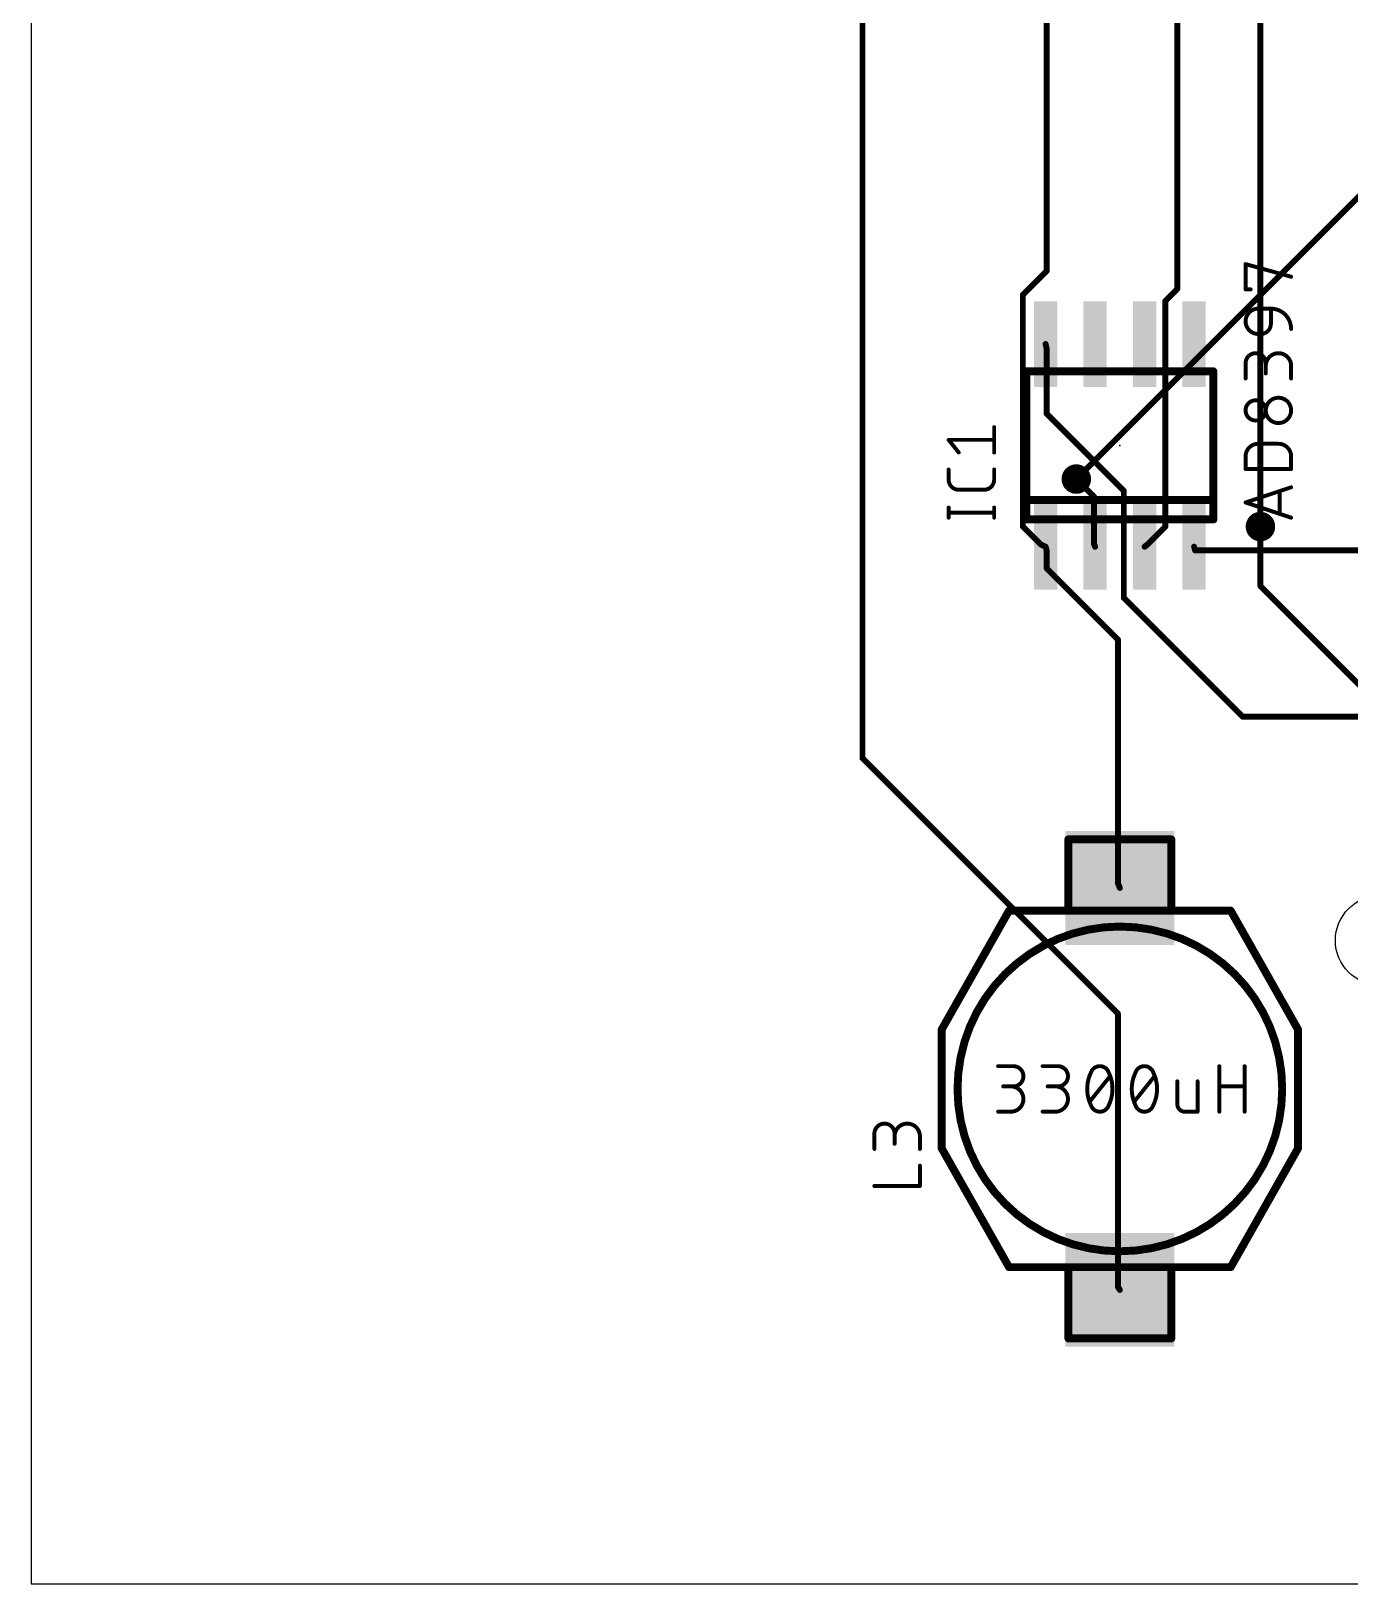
# Model space of a CAD drawing. Extents: x 0 to 100, y 0 to 80.
# Drawn here: x 0 to 33.84, y 0 to 39.84 of the extents above; entities that cross this region are included whole.
import ezdxf

# ---------------------------------------------------------------- set-up
doc = ezdxf.new("R2010")
doc.units = 0
for name, color, linetype in [('1', 22, 'CONTINUOUS'), ('16', 175, 'CONTINUOUS'), ('18', 82, 'CONTINUOUS'), ('20', 30, 'CONTINUOUS'), ('21', 253, 'CONTINUOUS'), ('23', 7, 'CONTINUOUS'), ('25', 253, 'CONTINUOUS'), ('27', 253, 'CONTINUOUS'), ('51', 253, 'CONTINUOUS')]:
    doc.layers.add(name, color=color, linetype=linetype)

# ---------------------------------------------------------------- blocks, each defined once
blk = doc.blocks.new('RECT')
blk.add_solid([(-0.5, -0.5), (0.5, -0.5), (-0.5, 0.5), (0.5, 0.5)])
blk = doc.blocks.new('ROUNDV')
at = {"const_width": 0.5}
blk.add_lwpolyline([(0, -0.25, 1), (0, 0.25, 1), (0, -0.25)], format="xyb", dxfattribs=at)

msp = doc.modelspace()

# ---------------------------------------------------------------- linework, layer by layer
at = {"layer": '1', "const_width": 0.1524}
for points in [[(21.336, 61.722), (21.336, 21.1836)], [(26.0604, 33.6804), (26.0604, 44.958)], [(29.4132, 33.2232), (29.4132, 43.1292)], [(31.5468, 27.1272), (31.5468, 43.1292)], [(25.4508, 33.0708), (26.0604, 33.6804)], [(25.4508, 27.1272), (25.4508, 33.0708)], [(29.1084, 32.9184), (29.4132, 33.2232)], [(29.1084, 27.1272), (29.1084, 32.9184)], [(26.0604, 31.6992), (26.035, 31.81)], [(26.0604, 30.0228), (26.0604, 31.6992)], [(28.0416, 28.0416), (26.0604, 30.0228)], [(26.8224, 28.3464), (27.2796, 27.8892)], [(27.2796, 27.8892), (27.2796, 26.67)], [(28.0416, 25.2984), (28.0416, 28.0416)], [(25.908, 26.67), (25.4508, 27.1272)], [(28.6512, 26.67), (29.1084, 27.1272)], [(25.908, 26.67), (26.035, 26.61)], [(27.2796, 26.67), (27.305, 26.61)], [(28.6512, 26.67), (28.575, 26.61)], [(26.0604, 26.5176), (26.035, 26.61)], [(26.0604, 26.5176), (26.0604, 26.0604)], [(29.8704, 26.5176), (29.845, 26.61)], [(34.1376, 26.5176), (29.8704, 26.5176)], [(26.0604, 26.0604), (27.8892, 24.2316)], [(31.0896, 22.2504), (28.0416, 25.2984)], [(27.8892, 24.2316), (27.8892, 17.9832)], [(39.7764, 22.2504), (31.0896, 22.2504)], [(21.336, 21.1836), (27.8892, 14.6304)], [(27.8892, 17.9832), (27.94, 17.8562)], [(27.8892, 14.6304), (27.8892, 7.62)], [(27.8892, 7.62), (27.94, 7.5438)]]:
    msp.add_lwpolyline(points, dxfattribs=at)
at = {"layer": '1', "const_width": 0.0762}
for points in [[(26.0223, 33.6804, 1), (26.0985, 33.6804)], [(26.0873, 33.6535, 1), (26.0335, 33.7073)], [(25.4889, 33.0708, 1), (25.4127, 33.0708)], [(25.4239, 33.0977, 1), (25.4777, 33.0439)], [(29.3751, 33.2232, 1), (29.4513, 33.2232)], [(29.4401, 33.1963, 1), (29.3863, 33.2501)], [(29.1465, 32.9184, 1), (29.0703, 32.9184)], [(29.0815, 32.9453, 1), (29.1353, 32.8915)], [(26.0721, 31.8185, 1), (25.9979, 31.8015)], [(26.0985, 31.6992, 1), (26.0223, 31.6992)], [(26.0233, 31.6907, 1), (26.0975, 31.7077)], [(26.0223, 30.0228, 1), (26.0985, 30.0228)], [(26.0873, 30.0497, 1), (26.0335, 29.9959)], [(26.8493, 28.3733, 1), (26.7955, 28.3195)], [(27.3177, 27.8892, 1), (27.2415, 27.8892)], [(27.2527, 27.8623, 1), (27.3065, 27.9161)], [(28.0797, 28.0416, 1), (28.0035, 28.0416)], [(28.0147, 28.0147, 1), (28.0685, 28.0685)], [(25.4127, 27.1272, 1), (25.4889, 27.1272)], [(25.4777, 27.1541, 1), (25.4239, 27.1003)], [(29.0703, 27.1272, 1), (29.1465, 27.1272)], [(29.1353, 27.1003, 1), (29.0815, 27.1541)], [(31.5087, 27.1272, 1), (31.5849, 27.1272)], [(25.9243, 26.7044, 1), (25.8917, 26.6356)], [(25.8811, 26.6431, 1), (25.9349, 26.6969)], [(27.3147, 26.6849, 1), (27.2445, 26.6551)], [(27.2415, 26.67, 1), (27.3177, 26.67)], [(28.6243, 26.6969, 1), (28.6781, 26.6431)], [(28.6748, 26.6401, 1), (28.6276, 26.6999)], [(26.0717, 26.6201, 1), (25.9983, 26.5999)], [(26.0187, 26.5756, 1), (26.0513, 26.6444)], [(26.0985, 26.5176, 1), (26.0223, 26.5176)], [(26.0237, 26.5075, 1), (26.0971, 26.5277)], [(27.2699, 26.5951, 1), (27.3401, 26.6249)], [(28.5514, 26.6399, 1), (28.5986, 26.5801)], [(29.8817, 26.6201, 1), (29.8083, 26.5999)], [(29.8704, 26.5557, 1), (29.8704, 26.4795)], [(29.8337, 26.5075, 1), (29.9071, 26.5277)], [(26.0223, 26.0604, 1), (26.0985, 26.0604)], [(26.0873, 26.0873, 1), (26.0335, 26.0335)], [(28.0035, 25.2984, 1), (28.0797, 25.2984)], [(28.0685, 25.3253, 1), (28.0147, 25.2715)], [(27.9273, 24.2316, 1), (27.8511, 24.2316)], [(27.8623, 24.2047, 1), (27.9161, 24.2585)], [(31.0896, 22.2885, 1), (31.0896, 22.2123)], [(31.0627, 22.2235, 1), (31.1165, 22.2773)], [(21.2979, 21.1836, 1), (21.3741, 21.1836)], [(21.3629, 21.2105, 1), (21.3091, 21.1567)], [(27.9246, 17.9973, 1), (27.8538, 17.9691)], [(27.8511, 17.9832, 1), (27.9273, 17.9832)], [(27.9046, 17.8421, 1), (27.9754, 17.8703)], [(27.9273, 14.6304, 1), (27.8511, 14.6304)], [(27.8623, 14.6035, 1), (27.9161, 14.6573)], [(27.9209, 7.6411, 1), (27.8575, 7.5989)], [(27.8511, 7.62, 1), (27.9273, 7.62)], [(27.9083, 7.5227, 1), (27.9717, 7.5649)]]:
    msp.add_lwpolyline(points, format="xyb", dxfattribs=at)
at = {"layer": '16', "const_width": 0.1524}
for points in [[(41.4528, 42.9768), (26.8224, 28.3464)], [(31.5468, 25.6032), (31.5468, 27.1272)], [(43.5864, 13.5636), (31.5468, 25.6032)]]:
    msp.add_lwpolyline(points, dxfattribs=at)
at = {"layer": '16', "const_width": 0.0762}
for points in [[(26.7955, 28.3733, 1), (26.8493, 28.3195)], [(31.5849, 27.1272, 1), (31.5087, 27.1272)], [(31.5087, 25.6032, 1), (31.5849, 25.6032)], [(31.5737, 25.6301, 1), (31.5199, 25.5763)]]:
    msp.add_lwpolyline(points, format="xyb", dxfattribs=at)
at = {"layer": '20'}
for p, q in [((0, 80), (0, 0)), ((0, 0), (100, 0))]:
    msp.add_line(p, q, dxfattribs=at)
msp.add_circle((34.62, 16.51), 1.15, dxfattribs=at)
at = {"layer": '21', "const_width": 0.2032}
for points in [[(23.368, 14.224), (25.0952, 17.272)], [(32.512, 14.224), (30.7848, 17.272)], [(23.368, 14.224), (23.368, 11.176)], [(32.512, 11.176), (32.512, 14.224)], [(23.368, 11.176), (25.0952, 8.128)], [(32.512, 11.176), (30.7848, 8.128)]]:
    msp.add_lwpolyline(points, dxfattribs=at)
at = {"layer": '21', "const_width": 0.1016}
for points in [[(25.1394, 17.247, 1), (25.051, 17.297)], [(30.829, 17.297, 1), (30.7406, 17.247)], [(23.4188, 14.224, 1), (23.3172, 14.224)], [(23.3238, 14.249, 1), (23.4122, 14.199)], [(32.5628, 14.224, 1), (32.4612, 14.224)], [(32.4678, 14.199, 1), (32.5562, 14.249)], [(23.4122, 11.201, 1), (23.3238, 11.151)], [(23.3172, 11.176, 1), (23.4188, 11.176)], [(32.4612, 11.176, 1), (32.5628, 11.176)], [(32.5562, 11.151, 1), (32.4678, 11.201)], [(25.051, 8.103, 1), (25.1394, 8.153)], [(30.7406, 8.153, 1), (30.829, 8.103)]]:
    msp.add_lwpolyline(points, format="xyb", dxfattribs=at)
at = {"layer": '23'}
for p in [(27.94, 29.21), (27.94, 12.7)]:
    msp.add_point(p, dxfattribs=at)
at = {"layer": '25', "const_width": 0.1016}
for points in [[(24.7142, 29.028), (24.7142, 29.6771)], [(23.8054, 29.028), (23.5458, 29.3525)], [(23.5458, 29.3525), (24.7142, 29.3525)], [(23.5458, 28.3318), (23.5458, 28.5914)], [(24.7142, 28.5914), (24.7142, 28.3318)], [(24.4546, 28.0721), (23.8054, 28.0721)], [(23.5458, 27.3558), (23.5458, 27.6154)], [(23.5458, 27.4856), (24.7142, 27.4856)], [(24.7142, 27.3558), (24.7142, 27.6154)], [(21.6408, 11.161), (21.6408, 11.5505)], [(22.1601, 11.5505), (22.1601, 11.2909)], [(22.8092, 11.161), (22.8092, 11.4856)], [(22.8092, 10.2108), (22.8092, 10.7301)], [(21.6408, 10.2108), (22.8092, 10.2108)]]:
    msp.add_lwpolyline(points, dxfattribs=at)
at = {"layer": '25'}
for points, const_width in [([(24.7396, 29.6771, 1), (24.6888, 29.6771)], 0.0508), ([(23.5656, 29.3684, 1), (23.526, 29.3367)], 0.0508), ([(23.5458, 29.3779, 1), (23.5458, 29.3271)], 0.0508), ([(24.7142, 29.3271, 1), (24.7142, 29.3779)], 0.0508), ([(23.7856, 29.0121, 1), (23.8253, 29.0438)], 0.0508), ([(24.6888, 29.028, 1), (24.7396, 29.028)], 0.0508), ([(23.5712, 28.5914, 1), (23.5204, 28.5914)], 0.0508), ([(23.5458, 28.3318, 0.4142), (23.8054, 28.0721)], 0.1016), ([(23.5712, 28.3318, 1), (23.5204, 28.3318)], 0.0508), ([(23.5204, 28.3318, 1), (23.5712, 28.3318)], 0.0508), ([(24.4546, 28.0721, 0.4142), (24.7142, 28.3318)], 0.1016), ([(24.7396, 28.5914, 1), (24.6888, 28.5914)], 0.0508), ([(24.7396, 28.3318, 1), (24.6888, 28.3318)], 0.0508), ([(24.6888, 28.3318, 1), (24.7396, 28.3318)], 0.0508), ([(23.8054, 28.0975, 1), (23.8054, 28.0467)], 0.0508), ([(23.8054, 28.0467, 1), (23.8054, 28.0975)], 0.0508), ([(24.4546, 28.0975, 1), (24.4546, 28.0467)], 0.0508), ([(24.4546, 28.0467, 1), (24.4546, 28.0975)], 0.0508), ([(23.5712, 27.6154, 1), (23.5204, 27.6154)], 0.0508), ([(23.5458, 27.511, 1), (23.5458, 27.4602)], 0.0508), ([(24.7396, 27.6154, 1), (24.6888, 27.6154)], 0.0508), ([(24.7142, 27.4602, 1), (24.7142, 27.511)], 0.0508), ([(23.5204, 27.3558, 1), (23.5712, 27.3558)], 0.0508), ([(24.6888, 27.3558, 1), (24.7396, 27.3558)], 0.0508), ([(22.1601, 11.5505, 1), (21.6408, 11.5505)], 0.1016), ([(21.6662, 11.5505, 1), (21.6154, 11.5505)], 0.0508), ([(21.6154, 11.5505, 1), (21.6662, 11.5505)], 0.0508), ([(22.8092, 11.4856, 1), (22.1601, 11.4856)], 0.1016), ([(22.1855, 11.5505, 1), (22.1347, 11.5505)], 0.0508), ([(22.1347, 11.5505, 1), (22.1855, 11.5505)], 0.0508), ([(21.6154, 11.161, 1), (21.6662, 11.161)], 0.0508), ([(22.1347, 11.4856, 1), (22.1855, 11.4856)], 0.0508), ([(22.1347, 11.2909, 1), (22.1855, 11.2909)], 0.0508), ([(22.8346, 11.4856, 1), (22.7838, 11.4856)], 0.0508), ([(22.7838, 11.4856, 1), (22.8346, 11.4856)], 0.0508), ([(22.7838, 11.161, 1), (22.8346, 11.161)], 0.0508), ([(22.8346, 10.7301, 1), (22.7838, 10.7301)], 0.0508), ([(21.6408, 10.2362, 1), (21.6408, 10.1854)], 0.0508), ([(22.7838, 10.2108, 1), (22.8346, 10.2108)], 0.0508), ([(22.8092, 10.1854, 1), (22.8092, 10.2362)], 0.0508)]:
    msp.add_lwpolyline(points, format="xyb", dxfattribs=dict(at, const_width=const_width))
at = {"layer": '27', "const_width": 0.1016}
for points in [[(31.1658, 33.2119), (31.1658, 33.861)], [(31.1658, 33.861), (32.3342, 33.5365)], [(31.2956, 33.2119), (31.1658, 33.2119)], [(31.4904, 32.718), (31.8149, 32.718)], [(31.8149, 32.718), (31.8149, 32.3285)], [(31.5553, 32.0689), (31.4904, 32.0689)], [(31.1658, 30.9259), (31.1658, 31.3154)], [(31.6851, 31.3154), (31.6851, 31.0557)], [(32.3342, 30.9259), (32.3342, 31.2505)], [(31.4904, 29.2509), (32.0096, 29.2509)], [(31.1658, 28.6018), (31.1658, 28.9264)], [(32.3342, 28.9264), (32.3342, 28.6018)], [(32.3342, 28.6018), (31.1658, 28.6018)], [(31.1658, 27.7453), (32.3342, 28.1347)], [(32.0421, 28.0374), (32.0421, 27.4532)], [(32.3342, 27.3558), (31.1658, 27.7453)], [(24.8158, 13.2842), (25.2053, 13.2842)], [(25.9588, 13.2842), (26.3483, 13.2842)], [(30.4927, 12.1158), (30.4927, 13.2842)], [(31.1418, 13.2842), (31.1418, 12.1158)], [(25.2053, 12.7649), (24.9456, 12.7649)], [(26.3483, 12.7649), (26.0886, 12.7649)], [(27.1667, 12.3754), (27.686, 13.0246)], [(28.3097, 12.3754), (28.829, 13.0246)], [(29.4146, 12.8947), (29.4146, 12.3105)], [(29.9339, 12.1158), (29.9339, 12.8947)], [(30.4927, 12.7649), (31.1418, 12.7649)], [(24.8158, 12.1158), (25.1404, 12.1158)], [(25.9588, 12.1158), (26.2834, 12.1158)], [(29.6093, 12.1158), (29.9339, 12.1158)]]:
    msp.add_lwpolyline(points, dxfattribs=at)
at = {"layer": '27'}
for points, const_width in [([(31.1912, 33.861, 1), (31.1404, 33.861)], 0.0508), ([(31.1726, 33.8855, 1), (31.159, 33.8365)], 0.0508), ([(32.3274, 33.512, 1), (32.341, 33.5609)], 0.0508), ([(31.1658, 33.2373, 1), (31.1658, 33.1865)], 0.0508), ([(31.1404, 33.2119, 1), (31.1912, 33.2119)], 0.0508), ([(31.2956, 33.1865, 1), (31.2956, 33.2373)], 0.0508), ([(31.4904, 32.718, 1), (31.4904, 32.0689)], 0.1016), ([(31.4904, 32.7434, 1), (31.4904, 32.6926)], 0.0508), ([(31.4904, 32.6926, 1), (31.4904, 32.7434)], 0.0508), ([(31.8403, 32.718, 1), (31.7895, 32.718)], 0.0508), ([(32.3342, 32.1987, 0.4142), (31.8149, 32.718)], 0.1016), ([(31.8149, 32.7434, 1), (31.8149, 32.6926)], 0.0508), ([(31.8149, 32.6926, 1), (31.8149, 32.7434)], 0.0508), ([(31.5553, 32.0689, 0.4142), (31.8149, 32.3285)], 0.1016), ([(31.8403, 32.3285, 1), (31.7895, 32.3285)], 0.0508), ([(31.7895, 32.3285, 1), (31.8403, 32.3285)], 0.0508), ([(31.4904, 32.0943, 1), (31.4904, 32.0435)], 0.0508), ([(31.4904, 32.0435, 1), (31.4904, 32.0943)], 0.0508), ([(31.5553, 32.0943, 1), (31.5553, 32.0435)], 0.0508), ([(31.5553, 32.0435, 1), (31.5553, 32.0943)], 0.0508), ([(32.3088, 32.1987, 1), (32.3596, 32.1987)], 0.0508), ([(31.6851, 31.3154, 1), (31.1658, 31.3154)], 0.1016), ([(32.3342, 31.2505, 1), (31.6851, 31.2505)], 0.1016), ([(31.1912, 31.3154, 1), (31.1404, 31.3154)], 0.0508), ([(31.1404, 31.3154, 1), (31.1912, 31.3154)], 0.0508), ([(31.7105, 31.3154, 1), (31.6597, 31.3154)], 0.0508), ([(31.6597, 31.3154, 1), (31.7105, 31.3154)], 0.0508), ([(31.6597, 31.2505, 1), (31.7105, 31.2505)], 0.0508), ([(31.6597, 31.0557, 1), (31.7105, 31.0557)], 0.0508), ([(32.3596, 31.2505, 1), (32.3088, 31.2505)], 0.0508), ([(32.3088, 31.2505, 1), (32.3596, 31.2505)], 0.0508), ([(31.1404, 30.9259, 1), (31.1912, 30.9259)], 0.0508), ([(32.3088, 30.9259, 1), (32.3596, 30.9259)], 0.0508), ([(31.4254, 30.3671, 1), (31.4254, 29.8478)], 0.1016), ([(31.4254, 29.8478, 1), (31.4254, 30.3671)], 0.1016), ([(31.4254, 30.3925, 1), (31.4254, 30.3417)], 0.0508), ([(31.4254, 30.3417, 1), (31.4254, 30.3925)], 0.0508), ([(32.0096, 30.432, 1), (32.0096, 29.7829)], 0.1016), ([(32.0096, 29.7829, 1), (32.0096, 30.432)], 0.1016), ([(32.0096, 30.4574, 1), (32.0096, 30.4066)], 0.0508), ([(32.0096, 30.4066, 1), (32.0096, 30.4574)], 0.0508), ([(31.4254, 29.8732, 1), (31.4254, 29.8224)], 0.0508), ([(31.4254, 29.8224, 1), (31.4254, 29.8732)], 0.0508), ([(32.0096, 29.8083, 1), (32.0096, 29.7575)], 0.0508), ([(32.0096, 29.7575, 1), (32.0096, 29.8083)], 0.0508), ([(31.4904, 29.2509, 0.4142), (31.1658, 28.9264)], 0.1016), ([(31.4904, 29.2763, 1), (31.4904, 29.2255)], 0.0508), ([(31.4904, 29.2255, 1), (31.4904, 29.2763)], 0.0508), ([(32.3342, 28.9264, 0.4142), (32.0096, 29.2509)], 0.1016), ([(32.0096, 29.2763, 1), (32.0096, 29.2255)], 0.0508), ([(32.0096, 29.2255, 1), (32.0096, 29.2763)], 0.0508), ([(31.1912, 28.9264, 1), (31.1404, 28.9264)], 0.0508), ([(31.1404, 28.9264, 1), (31.1912, 28.9264)], 0.0508), ([(32.3596, 28.9264, 1), (32.3088, 28.9264)], 0.0508), ([(32.3088, 28.9264, 1), (32.3596, 28.9264)], 0.0508), ([(31.1658, 28.6272, 1), (31.1658, 28.5764)], 0.0508), ([(31.1404, 28.6018, 1), (31.1912, 28.6018)], 0.0508), ([(32.3088, 28.6018, 1), (32.3596, 28.6018)], 0.0508), ([(32.3342, 28.5764, 1), (32.3342, 28.6272)], 0.0508), ([(32.0675, 28.0374, 1), (32.0167, 28.0374)], 0.0508), ([(32.3422, 28.1106, 1), (32.3262, 28.1588)], 0.0508), ([(31.1738, 27.7694, 1), (31.1578, 27.7212)], 0.0508), ([(31.1578, 27.7694, 1), (31.1738, 27.7212)], 0.0508), ([(32.0167, 27.4532, 1), (32.0675, 27.4532)], 0.0508), ([(32.3262, 27.3317, 1), (32.3422, 27.3799)], 0.0508), ([(24.8158, 13.3096, 1), (24.8158, 13.2588)], 0.0508), ([(25.2053, 12.7649, 1), (25.2053, 13.2842)], 0.1016), ([(25.2053, 13.3096, 1), (25.2053, 13.2588)], 0.0508), ([(25.2053, 13.2588, 1), (25.2053, 13.3096)], 0.0508), ([(25.9588, 13.3096, 1), (25.9588, 13.2588)], 0.0508), ([(26.3483, 12.7649, 1), (26.3483, 13.2842)], 0.1016), ([(26.3483, 13.3096, 1), (26.3483, 13.2588)], 0.0508), ([(26.3483, 13.2588, 1), (26.3483, 13.3096)], 0.0508), ([(27.1992, 13.1219, 0.1139), (27.1018, 12.7)], 0.1016), ([(27.1751, 13.1302, 1), (27.2232, 13.1137)], 0.0508), ([(27.4263, 13.2842, 0.3205), (27.1992, 13.1219)], 0.1016), ([(27.222, 13.1108, 1), (27.1763, 13.1331)], 0.0508), ([(27.6535, 13.1219, 0.3205), (27.4263, 13.2842)], 0.1016), ([(27.4263, 13.3096, 1), (27.4263, 13.2588)], 0.0508), ([(27.4263, 13.2588, 1), (27.4263, 13.3096)], 0.0508), ([(27.6764, 13.1331, 1), (27.6307, 13.1108)], 0.0508), ([(27.7509, 12.7, 0.1139), (27.6535, 13.1219)], 0.1016), ([(27.6295, 13.1137, 1), (27.6776, 13.1302)], 0.0508), ([(28.3422, 13.1219, 0.1139), (28.2448, 12.7)], 0.1016), ([(28.3181, 13.1302, 1), (28.3662, 13.1137)], 0.0508), ([(28.5693, 13.2842, 0.3205), (28.3422, 13.1219)], 0.1016), ([(28.365, 13.1108, 1), (28.3193, 13.1331)], 0.0508), ([(28.7965, 13.1219, 0.3205), (28.5693, 13.2842)], 0.1016), ([(28.5693, 13.3096, 1), (28.5693, 13.2588)], 0.0508), ([(28.5693, 13.2588, 1), (28.5693, 13.3096)], 0.0508), ([(28.8194, 13.1331, 1), (28.7737, 13.1108)], 0.0508), ([(28.8939, 12.7, 0.1139), (28.7965, 13.1219)], 0.1016), ([(28.7725, 13.1137, 1), (28.8206, 13.1302)], 0.0508), ([(30.5181, 13.2842, 1), (30.4673, 13.2842)], 0.0508), ([(31.1672, 13.2842, 1), (31.1164, 13.2842)], 0.0508), ([(24.9456, 12.7903, 1), (24.9456, 12.7395)], 0.0508), ([(25.1404, 12.1158, 1), (25.1404, 12.7649)], 0.1016), ([(25.1404, 12.7903, 1), (25.1404, 12.7395)], 0.0508), ([(25.2053, 12.7903, 1), (25.2053, 12.7395)], 0.0508), ([(25.2053, 12.7395, 1), (25.2053, 12.7903)], 0.0508), ([(26.0886, 12.7903, 1), (26.0886, 12.7395)], 0.0508), ([(26.2834, 12.1158, 1), (26.2834, 12.7649)], 0.1016), ([(26.2834, 12.7903, 1), (26.2834, 12.7395)], 0.0508), ([(26.3483, 12.7903, 1), (26.3483, 12.7395)], 0.0508), ([(26.3483, 12.7395, 1), (26.3483, 12.7903)], 0.0508), ([(27.1018, 12.7, 0.1139), (27.1992, 12.2781)], 0.1016), ([(27.1272, 12.7, 1), (27.0764, 12.7)], 0.0508), ([(27.6535, 12.2781, 0.1139), (27.7509, 12.7)], 0.1016), ([(27.7058, 13.0087, 1), (27.6662, 13.0404)], 0.0508), ([(27.7763, 12.7, 1), (27.7255, 12.7)], 0.0508), ([(28.2448, 12.7, 0.1139), (28.3422, 12.2781)], 0.1016), ([(28.2702, 12.7, 1), (28.2194, 12.7)], 0.0508), ([(28.7965, 12.2781, 0.1139), (28.8939, 12.7)], 0.1016), ([(28.8488, 13.0087, 1), (28.8092, 13.0404)], 0.0508), ([(28.9193, 12.7, 1), (28.8685, 12.7)], 0.0508), ([(29.44, 12.8947, 1), (29.3892, 12.8947)], 0.0508), ([(29.9593, 12.8947, 1), (29.9085, 12.8947)], 0.0508), ([(30.4927, 12.7903, 1), (30.4927, 12.7395)], 0.0508), ([(31.1418, 12.7395, 1), (31.1418, 12.7903)], 0.0508), ([(27.0764, 12.7, 1), (27.1272, 12.7)], 0.0508), ([(27.1469, 12.3913, 1), (27.1865, 12.3596)], 0.0508), ([(27.7255, 12.7, 1), (27.7763, 12.7)], 0.0508), ([(28.2194, 12.7, 1), (28.2702, 12.7)], 0.0508), ([(28.2899, 12.3913, 1), (28.3295, 12.3596)], 0.0508), ([(28.8685, 12.7, 1), (28.9193, 12.7)], 0.0508), ([(29.4146, 12.3105, 0.4142), (29.6093, 12.1158)], 0.1016), ([(29.44, 12.3105, 1), (29.3892, 12.3105)], 0.0508), ([(24.8158, 12.1412, 1), (24.8158, 12.0904)], 0.0508), ([(25.1404, 12.1412, 1), (25.1404, 12.0904)], 0.0508), ([(25.1404, 12.0904, 1), (25.1404, 12.1412)], 0.0508), ([(25.9588, 12.1412, 1), (25.9588, 12.0904)], 0.0508), ([(26.2834, 12.1412, 1), (26.2834, 12.0904)], 0.0508), ([(26.2834, 12.0904, 1), (26.2834, 12.1412)], 0.0508), ([(27.2232, 12.2863, 1), (27.1751, 12.2698)], 0.0508), ([(27.1992, 12.2781, 0.3205), (27.4263, 12.1158)], 0.1016), ([(27.1763, 12.2669, 1), (27.222, 12.2892)], 0.0508), ([(27.4263, 12.1158, 0.3205), (27.6535, 12.2781)], 0.1016), ([(27.4263, 12.1412, 1), (27.4263, 12.0904)], 0.0508), ([(27.4263, 12.0904, 1), (27.4263, 12.1412)], 0.0508), ([(27.6307, 12.2892, 1), (27.6764, 12.2669)], 0.0508), ([(27.6776, 12.2698, 1), (27.6295, 12.2863)], 0.0508), ([(28.3662, 12.2863, 1), (28.3181, 12.2698)], 0.0508), ([(28.3422, 12.2781, 0.3205), (28.5693, 12.1158)], 0.1016), ([(28.3193, 12.2669, 1), (28.365, 12.2892)], 0.0508), ([(28.5693, 12.1158, 0.3205), (28.7965, 12.2781)], 0.1016), ([(28.5693, 12.1412, 1), (28.5693, 12.0904)], 0.0508), ([(28.5693, 12.0904, 1), (28.5693, 12.1412)], 0.0508), ([(28.7737, 12.2892, 1), (28.8194, 12.2669)], 0.0508), ([(28.8206, 12.2698, 1), (28.7725, 12.2863)], 0.0508), ([(29.3892, 12.3105, 1), (29.44, 12.3105)], 0.0508), ([(29.6093, 12.1412, 1), (29.6093, 12.0904)], 0.0508), ([(29.6093, 12.0904, 1), (29.6093, 12.1412)], 0.0508), ([(29.9085, 12.1158, 1), (29.9593, 12.1158)], 0.0508), ([(29.9339, 12.0904, 1), (29.9339, 12.1412)], 0.0508), ([(30.4673, 12.1158, 1), (30.5181, 12.1158)], 0.0508), ([(31.1164, 12.1158, 1), (31.1672, 12.1158)], 0.0508)]:
    msp.add_lwpolyline(points, format="xyb", dxfattribs=dict(at, const_width=const_width))
at = {"layer": '51', "const_width": 0.2032}
for points in [[(25.54, 27.81), (25.54, 31.11)], [(25.54, 31.11), (30.34, 31.11)], [(30.34, 31.11), (30.34, 27.81)], [(25.54, 27.31), (25.54, 27.81)], [(30.34, 27.81), (25.54, 27.81)], [(30.34, 27.81), (30.34, 27.31)], [(30.34, 27.31), (25.54, 27.31)], [(26.6192, 19.1008), (29.2608, 19.1008)], [(26.6192, 19.1008), (26.6192, 17.3736)], [(29.2608, 19.1008), (29.2608, 17.3736)], [(30.7848, 17.272), (25.0952, 17.272)], [(25.0952, 8.128), (30.7848, 8.128)], [(26.6192, 6.2992), (26.6192, 8.0264)], [(29.2608, 6.2992), (29.2608, 8.0264)], [(29.2608, 6.2992), (26.6192, 6.2992)]]:
    msp.add_lwpolyline(points, dxfattribs=at)
at = {"layer": '51'}
for points, const_width in [([(25.5908, 31.11, 1), (25.4892, 31.11)], 0.1016), ([(25.54, 31.1608, 1), (25.54, 31.0592)], 0.1016), ([(30.3908, 31.11, 1), (30.2892, 31.11)], 0.1016), ([(30.34, 31.0592, 1), (30.34, 31.1608)], 0.1016), ([(25.5908, 27.81, 1), (25.4892, 27.81)], 0.1016), ([(25.54, 27.8608, 1), (25.54, 27.7592)], 0.1016), ([(30.3908, 27.81, 1), (30.2892, 27.81)], 0.1016), ([(30.34, 27.7592, 1), (30.34, 27.8608)], 0.1016), ([(25.4892, 27.81, 1), (25.5908, 27.81)], 0.1016), ([(30.2892, 27.81, 1), (30.3908, 27.81)], 0.1016), ([(25.54, 27.3608, 1), (25.54, 27.2592)], 0.1016), ([(25.4892, 27.31, 1), (25.5908, 27.31)], 0.1016), ([(30.2892, 27.31, 1), (30.3908, 27.31)], 0.1016), ([(30.34, 27.2592, 1), (30.34, 27.3608)], 0.1016), ([(26.6192, 19.1516, 1), (26.6192, 19.05)], 0.1016), ([(26.67, 19.1008, 1), (26.5684, 19.1008)], 0.1016), ([(29.3116, 19.1008, 1), (29.21, 19.1008)], 0.1016), ([(29.2608, 19.05, 1), (29.2608, 19.1516)], 0.1016), ([(25.0952, 17.3228, 1), (25.0952, 17.2212)], 0.1016), ([(26.5684, 17.3736, 1), (26.67, 17.3736)], 0.1016), ([(29.21, 17.3736, 1), (29.3116, 17.3736)], 0.1016), ([(30.7848, 17.2212, 1), (30.7848, 17.3228)], 0.1016), ([(27.94, 8.5344, 1), (27.94, 16.8656, 1), (27.94, 8.5344)], 0.2032), ([(25.0952, 8.1788, 1), (25.0952, 8.0772)], 0.1016), ([(26.67, 8.0264, 1), (26.5684, 8.0264)], 0.1016), ([(29.3116, 8.0264, 1), (29.21, 8.0264)], 0.1016), ([(30.7848, 8.0772, 1), (30.7848, 8.1788)], 0.1016), ([(26.6192, 6.35, 1), (26.6192, 6.2484)], 0.1016), ([(29.2608, 6.2484, 1), (29.2608, 6.35)], 0.1016), ([(26.5684, 6.2992, 1), (26.67, 6.2992)], 0.1016), ([(29.21, 6.2992, 1), (29.3116, 6.2992)], 0.1016)]:
    msp.add_lwpolyline(points, format="xyb", dxfattribs=dict(at, const_width=const_width))

# ---------------------------------------------------------------- block references
at = {"layer": '1'}
for p, xscale, yscale in [((26.035, 31.81), 0.6, 2.2), ((27.305, 31.81), 0.6, 2.2), ((28.575, 31.81), 0.6, 2.2), ((29.845, 31.81), 0.6, 2.2), ((26.035, 26.61), 0.6, 2.2), ((27.305, 26.61), 0.6, 2.2), ((28.575, 26.61), 0.6, 2.2), ((29.845, 26.61), 0.6, 2.2), ((27.94, 17.8562), 2.794, 2.921)]:
    msp.add_blockref('RECT', p, dxfattribs=dict(at, xscale=xscale, yscale=yscale))
at = {"layer": '1', "xscale": 2.794, "yscale": 2.921, "rotation": 180}
msp.add_blockref('RECT', (27.94, 7.5438), dxfattribs=at)
at = {"layer": '18', "xscale": 0.7564, "yscale": 0.7564}
for p in [(26.8224, 28.3464), (26.8224, 28.3464), (31.5468, 27.1272), (31.5468, 27.1272)]:
    msp.add_blockref('ROUNDV', p, dxfattribs=at)
at = {"layer": '51', "xscale": 0.4902, "yscale": 1.1001}
for p in [(26.035, 31.7601), (27.305, 31.7601), (28.575, 31.7601), (29.845, 31.7601), (26.035, 26.66), (27.305, 26.66), (28.575, 26.66), (29.845, 26.66)]:
    msp.add_blockref('RECT', p, dxfattribs=at)

doc.saveas('drawing.dxf')
